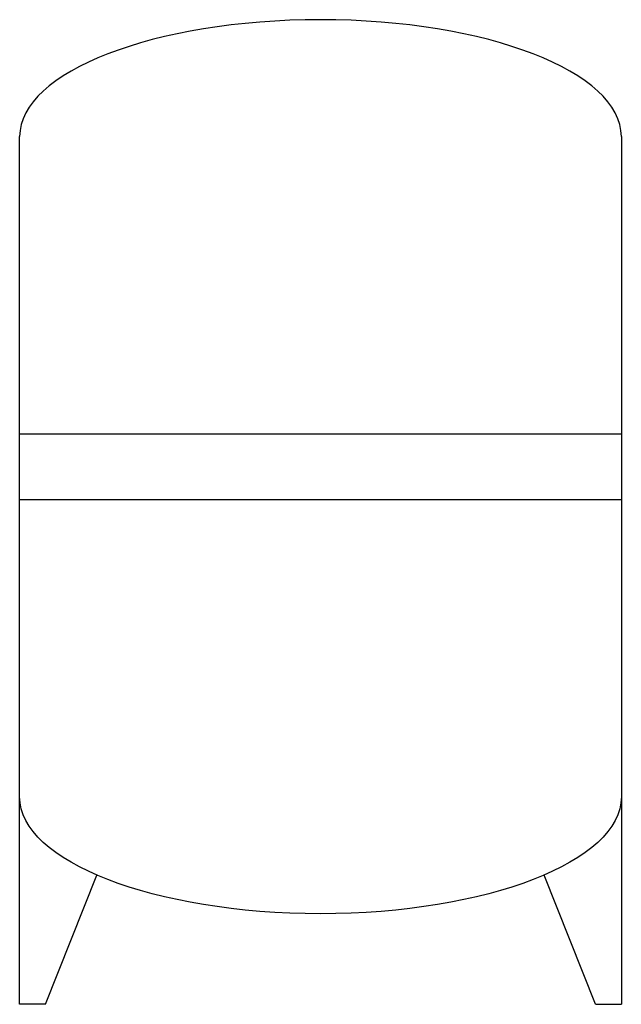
# Model space of a CAD drawing. Header units: millimetres. Extents: x -458 to 458, y -819 to 681.
import ezdxf

# ---------------------------------------------------------------- set-up
doc = ezdxf.new("R2010")
doc.units = ezdxf.units.MM

msp = doc.modelspace()

# ---------------------------------------------------------------- linework, layer by layer
at = {"color": 0, "linetype": 'ByBlock', "lineweight": -2}
for p, q in [((-458.5, -540.9), (-458.5, 503.1)), ((-458.5, -819), (-458.5, 503.1)), ((458.5, 503.1), (458.5, -819)), ((-458.5, 50), (458.5, 50)), ((-458.5, -50), (458.5, -50)), ((-419.3, -819), (-340.7, -622.1)), ((419.3, -819), (340.7, -622.1)), ((-419.3, -819), (-458.5, -819)), ((419.3, -819), (458.5, -819))]:
    msp.add_line(p, q, dxfattribs=at)
msp.add_ellipse((0, 503.1), major_axis=(-458.5, 0), ratio=0.388015, start_param=3.141593, end_param=6.283185, dxfattribs=at)
at = {"color": 0, "linetype": 'ByBlock', "lineweight": -2, "extrusion": (0, 0, -1)}
msp.add_ellipse((0, -503.1), major_axis=(-458.5, 0), ratio=0.388015, start_param=3.141593, end_param=6.283185, dxfattribs=at)

doc.saveas('drawing.dxf')
